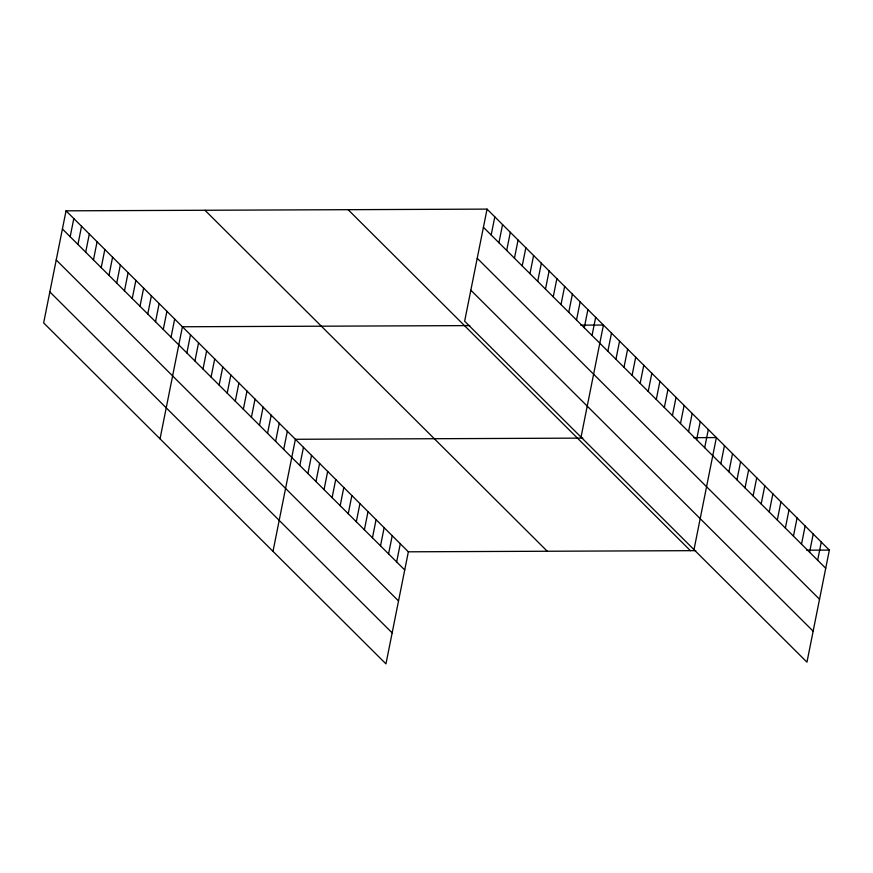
<?xml version="1.0" encoding="UTF-8"?>
<svg xmlns="http://www.w3.org/2000/svg" width="873" height="873" viewBox="0 0 873 873"><rect width="100%" height="100%" fill="white"/><g stroke="black" fill="none" stroke-linecap="round" stroke-linejoin="round"><path stroke-width="1.31" d="M66.042 210.829L43.65 322.901L385.953 663.884L408.357 551.812L66.042 210.829L487.047 209.116L829.35 550.099L806.958 662.17L464.643 321.188L487.047 209.116M70.178 236.725L73.801 218.556M77.937 244.451L81.56 226.282M85.696 252.177L89.319 234.019M93.455 259.903L97.078 241.745M101.213 267.64L104.836 249.471M108.972 275.366L112.595 257.208M116.731 283.092L120.354 264.934M124.49 290.818L128.113 272.66M132.249 298.555L135.872 280.386M140.007 306.281L143.63 288.123M147.766 314.007L151.389 295.849M155.525 321.744L159.148 303.575M163.284 329.47L166.907 311.301M171.043 337.196L174.665 319.038M160.032 438.835L182.424 326.764L469.838 325.596M186.866 352.965L190.5 334.796M194.941 360.996L198.564 342.838M203.005 369.039L206.639 350.87M211.08 377.071L214.703 358.912M219.145 385.113L222.768 366.955M227.209 393.145L230.843 374.986M235.284 401.187L238.907 383.029M243.349 409.23L246.983 391.06M251.424 417.261L255.047 399.103M259.488 425.304L263.111 407.134M267.553 433.335L271.187 415.177M275.628 441.378L279.251 423.209M283.692 449.409L287.326 431.251M272.998 551.365L295.39 439.283L582.804 438.115M299.832 465.484L303.455 447.325M307.896 473.526L311.53 455.357M315.971 481.558L319.594 463.399M324.036 489.6L327.67 471.431M332.111 497.632L335.734 479.473M340.175 505.674L343.798 487.516M348.24 513.706L351.874 495.548M356.315 521.748L359.938 503.59M364.379 529.791L368.013 511.622M372.455 537.823L376.077 519.664M380.519 545.865L384.142 527.696M388.583 553.897L392.217 535.738M396.658 561.939L400.281 543.77M491.172 235.012L494.805 216.842M498.93 242.738L502.564 224.568M506.689 250.464L510.323 232.305M514.448 258.19L518.082 240.031M522.207 265.927L525.841 247.757M529.966 273.653L533.599 255.494M537.724 281.379L541.358 263.22M545.483 289.105L549.117 270.946M553.242 296.842L556.876 278.673M561.001 304.568L564.635 286.409M568.76 312.294L572.393 294.136M576.518 320.031L580.152 301.862M584.277 327.757L587.911 309.588M592.036 335.483L595.67 317.325M581.036 437.122L603.429 325.051L580.72 325.138M607.87 351.252L611.493 333.082M615.934 359.283L619.568 341.125M623.999 367.326L627.632 349.156M632.074 375.357L635.697 357.199M640.138 383.4L643.772 365.241M648.213 391.442L651.836 373.273M656.278 399.474L659.912 381.315M664.342 407.516L667.976 389.347M672.417 415.548L676.04 397.39M680.482 423.591L684.116 405.421M688.557 431.622L692.18 413.464M696.621 439.665L700.255 421.495M704.686 447.696L708.319 429.538M693.991 549.652L716.384 437.569L693.675 437.668M720.825 463.77L724.459 445.612M728.9 471.813L732.523 453.644M736.965 479.844L740.599 461.686M745.029 487.887L748.663 469.718M753.104 495.919L756.727 477.76M761.169 503.961L764.803 485.803M769.244 512.004L772.867 493.834M777.308 520.035L780.942 501.877M785.373 528.078L789.006 509.908M793.448 536.109L797.071 517.951M801.512 544.152L805.146 525.983M809.587 552.183L813.21 534.025M817.652 560.226L821.286 542.057M408.357 551.812L695.759 550.645M806.641 550.186L829.35 550.099M483.413 227.275L825.716 568.258M477.215 258.266L819.529 599.249M470.842 290.196L813.145 631.179M348.109 209.684L690.423 550.667M204.969 210.262L547.284 551.245M62.42 228.988L404.723 569.971M56.221 259.979L398.535 600.962M49.837 291.909L392.152 632.892"/></g></svg>
